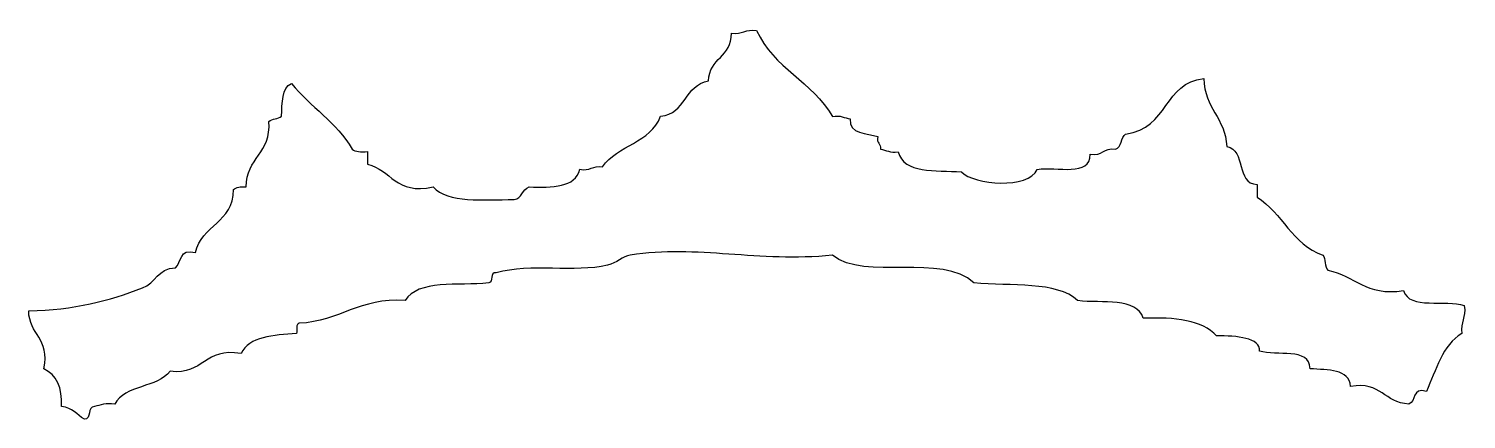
# Model space of a CAD drawing. Header units: centimetres. Extents: x -6.3 to 6.3, y -5.2 to 5.2.
# Drawn here: x 3.726 to 5.227, y 4.224 to 4.632 of the extents above; entities that cross this region are included whole.
import ezdxf

# ---------------------------------------------------------------- set-up
doc = ezdxf.new("R2010")
doc.units = ezdxf.units.CM
doc.header["$MEASUREMENT"] = 0
doc.layers.add('Layer 1', color=7, linetype='Continuous')

msp = doc.modelspace()

# ---------------------------------------------------------------- linework, layer by layer
at = {"layer": 'Layer 1'}
msp.add_open_spline([(4.45983, 4.62764), (4.46084, 4.602), (4.4362, 4.60198), (4.4361, 4.57747), (4.4361, 4.57747), (4.41078, 4.57377), (4.4125, 4.54299), (4.38593, 4.54053), (4.38593, 4.54053), (4.37574, 4.51288), (4.34053, 4.51026), (4.32523, 4.48775), (4.32523, 4.48775), (4.31502, 4.48915), (4.31234, 4.48304), (4.30147, 4.4851), (4.30147, 4.4851), (4.29705, 4.46579), (4.27295, 4.46613), (4.24869, 4.46663), (4.24869, 4.46663), (4.24126, 4.46441), (4.24144, 4.45454), (4.23287, 4.45343), (4.23287, 4.45343), (4.20043, 4.45354), (4.16395, 4.44959), (4.14841, 4.46663), (4.14841, 4.46663), (4.10909, 4.45811), (4.10491, 4.48473), (4.07978, 4.49039), (4.07978, 4.49039), (4.07978, 4.49478), (4.07978, 4.4992), (4.07978, 4.50359), (4.07978, 4.50359), (4.07327, 4.50325), (4.06708, 4.50319), (4.06393, 4.50624), (4.06393, 4.50624), (4.04774, 4.53402), (4.02011, 4.55037), (4.00059, 4.57485), (4.00059, 4.57485), (3.99011, 4.57038), (3.99088, 4.55464), (3.99003, 4.54053), (3.99003, 4.54053), (3.98656, 4.53783), (3.98032, 4.53794), (3.97683, 4.53526), (3.97683, 4.53526), (3.97966, 4.50163), (3.95323, 4.49727), (3.9531, 4.46663), (3.9531, 4.46663), (3.94699, 4.46748), (3.94297, 4.46621), (3.9399, 4.46398), (3.9399, 4.46398), (3.93985, 4.42884), (3.90646, 4.42704), (3.90032, 4.39799), (3.90032, 4.39799), (3.88302, 4.40299), (3.88601, 4.38767), (3.87921, 4.38214), (3.87921, 4.38214), (3.86082, 4.38209), (3.85878, 4.36563), (3.84489, 4.36103), (3.84489, 4.36103), (3.81047, 4.34793), (3.77308, 4.33783), (3.72614, 4.33727), (3.72614, 4.33727), (3.72619, 4.31182), (3.74868, 4.30877), (3.74199, 4.27657), (3.74199, 4.27657), (3.7548, 4.27003), (3.76146, 4.25736), (3.76046, 4.23699), (3.76046, 4.23699), (3.77178, 4.23601), (3.77636, 4.22826), (3.78419, 4.22379), (3.78419, 4.22379), (3.79221, 4.22371), (3.78676, 4.23707), (3.79472, 4.23699), (3.79472, 4.23699), (3.80104, 4.2386), (3.80676, 4.2408), (3.81586, 4.23964), (3.81586, 4.23964), (3.82666, 4.25964), (3.86052, 4.25657), (3.87391, 4.27396), (3.87391, 4.27396), (3.90918, 4.26946), (3.90979, 4.29965), (3.94781, 4.29243), (3.94781, 4.29243), (3.95599, 4.31066), (3.9816, 4.3114), (4.00586, 4.31354), (4.00586, 4.31354), (4.00634, 4.31748), (4.00493, 4.32328), (4.00851, 4.3241), (4.00851, 4.3241), (4.05135, 4.32614), (4.07114, 4.35122), (4.11934, 4.34783), (4.11934, 4.34783), (4.13236, 4.37), (4.17453, 4.36304), (4.20644, 4.3663), (4.20644, 4.3663), (4.21189, 4.36701), (4.20708, 4.37799), (4.21438, 4.37686), (4.21438, 4.37686), (4.25023, 4.38702), (4.29614, 4.37678), (4.33051, 4.38477), (4.33051, 4.38477), (4.34041, 4.38707), (4.34615, 4.39403), (4.35424, 4.39533), (4.35424, 4.39533), (4.42435, 4.4065), (4.48817, 4.38713), (4.56538, 4.39533), (4.56538, 4.39533), (4.59896, 4.36776), (4.68026, 4.39787), (4.71318, 4.36631), (4.71318, 4.36631), (4.75173, 4.36263), (4.79973, 4.3684), (4.82139, 4.34784), (4.82139, 4.34784), (4.84729, 4.34472), (4.88296, 4.35133), (4.89002, 4.32937), (4.89002, 4.32937), (4.92285, 4.33053), (4.95162, 4.32762), (4.96656, 4.3109), (4.96656, 4.3109), (4.98757, 4.31124), (5.01236, 4.30884), (5.01141, 4.29505), (5.01141, 4.29505), (5.02906, 4.28894), (5.06359, 4.29971), (5.06419, 4.27658), (5.06419, 4.27658), (5.08298, 4.27512), (5.10467, 4.27658), (5.10644, 4.25811), (5.10644, 4.25811), (5.13851, 4.26377), (5.14174, 4.24062), (5.16714, 4.23964), (5.16714, 4.23964), (5.17529, 4.24207), (5.17032, 4.25761), (5.18561, 4.25284), (5.18561, 4.25284), (5.19588, 4.27514), (5.20215, 4.30139), (5.22255, 4.31354), (5.22255, 4.31354), (5.22107, 4.32561), (5.22723, 4.33), (5.2252, 4.34259), (5.2252, 4.34259), (5.20604, 4.34981), (5.16736, 4.33754), (5.16186, 4.35841), (5.16186, 4.35841), (5.1218, 4.3518), (5.11111, 4.37455), (5.08267, 4.37952), (5.08267, 4.37952), (5.07902, 4.38288), (5.08106, 4.39198), (5.0774, 4.39534), (5.0774, 4.39534), (5.04541, 4.40645), (5.03528, 4.43945), (5.00877, 4.45604), (5.00877, 4.45604), (5.00877, 4.46043), (5.00877, 4.46485), (5.00877, 4.46924), (5.00877, 4.46924), (4.98612, 4.47032), (4.9976, 4.50557), (4.97713, 4.50882), (4.97713, 4.50882), (4.97578, 4.53914), (4.95361, 4.54867), (4.95337, 4.58007), (4.95337, 4.58007), (4.91135, 4.57597), (4.91667, 4.52797), (4.87156, 4.52199), (4.87156, 4.52199), (4.86622, 4.51855), (4.86791, 4.50802), (4.861, 4.50617), (4.861, 4.50617), (4.84817, 4.50845), (4.84743, 4.4986), (4.83462, 4.50088), (4.83462, 4.50088), (4.83481, 4.47694), (4.79985, 4.48815), (4.77919, 4.48503), (4.77919, 4.48503), (4.7699, 4.46407), (4.71357, 4.46878), (4.7, 4.48238), (4.7, 4.48238), (4.67296, 4.48436), (4.63965, 4.4801), (4.63404, 4.50349), (4.63404, 4.50349), (4.62547, 4.50196), (4.62174, 4.50529), (4.61557, 4.50614), (4.61557, 4.50614), (4.61665, 4.51249), (4.61073, 4.51188), (4.61292, 4.51934), (4.61292, 4.51934), (4.60117, 4.52341), (4.58307, 4.52117), (4.58387, 4.53781), (4.58387, 4.53781), (4.57768, 4.53866), (4.57397, 4.54199), (4.5654, 4.54046), (4.5654, 4.54046), (4.54497, 4.57634), (4.50351, 4.59118), (4.48624, 4.63021), (4.48624, 4.63021), (4.47467, 4.63214), (4.47134, 4.62579), (4.45983, 4.62764)], degree=3, knots=[0, 0, 0, 0, 0.0153846, 0.0153846, 0.0153846, 0.0153846, 0.0307692, 0.0307692, 0.0307692, 0.0307692, 0.0461538, 0.0461538, 0.0461538, 0.0461538, 0.0615385, 0.0615385, 0.0615385, 0.0615385, 0.0769231, 0.0769231, 0.0769231, 0.0769231, 0.0923077, 0.0923077, 0.0923077, 0.0923077, 0.1076923, 0.1076923, 0.1076923, 0.1076923, 0.1230769, 0.1230769, 0.1230769, 0.1230769, 0.1384615, 0.1384615, 0.1384615, 0.1384615, 0.1538462, 0.1538462, 0.1538462, 0.1538462, 0.1692308, 0.1692308, 0.1692308, 0.1692308, 0.1846154, 0.1846154, 0.1846154, 0.1846154, 0.2, 0.2, 0.2, 0.2, 0.2153846, 0.2153846, 0.2153846, 0.2153846, 0.2307692, 0.2307692, 0.2307692, 0.2307692, 0.2461538, 0.2461538, 0.2461538, 0.2461538, 0.2615385, 0.2615385, 0.2615385, 0.2615385, 0.2769231, 0.2769231, 0.2769231, 0.2769231, 0.2923077, 0.2923077, 0.2923077, 0.2923077, 0.3076923, 0.3076923, 0.3076923, 0.3076923, 0.3230769, 0.3230769, 0.3230769, 0.3230769, 0.3384615, 0.3384615, 0.3384615, 0.3384615, 0.3538462, 0.3538462, 0.3538462, 0.3538462, 0.3692308, 0.3692308, 0.3692308, 0.3692308, 0.3846154, 0.3846154, 0.3846154, 0.3846154, 0.4, 0.4, 0.4, 0.4, 0.4153846, 0.4153846, 0.4153846, 0.4153846, 0.4307692, 0.4307692, 0.4307692, 0.4307692, 0.4461538, 0.4461538, 0.4461538, 0.4461538, 0.4615385, 0.4615385, 0.4615385, 0.4615385, 0.4769231, 0.4769231, 0.4769231, 0.4769231, 0.4923077, 0.4923077, 0.4923077, 0.4923077, 0.5076923, 0.5076923, 0.5076923, 0.5076923, 0.5230769, 0.5230769, 0.5230769, 0.5230769, 0.5384615, 0.5384615, 0.5384615, 0.5384615, 0.5538462, 0.5538462, 0.5538462, 0.5538462, 0.5692308, 0.5692308, 0.5692308, 0.5692308, 0.5846154, 0.5846154, 0.5846154, 0.5846154, 0.6, 0.6, 0.6, 0.6, 0.6153846, 0.6153846, 0.6153846, 0.6153846, 0.6307692, 0.6307692, 0.6307692, 0.6307692, 0.6461538, 0.6461538, 0.6461538, 0.6461538, 0.6615385, 0.6615385, 0.6615385, 0.6615385, 0.6769231, 0.6769231, 0.6769231, 0.6769231, 0.6923077, 0.6923077, 0.6923077, 0.6923077, 0.7076923, 0.7076923, 0.7076923, 0.7076923, 0.7230769, 0.7230769, 0.7230769, 0.7230769, 0.7384615, 0.7384615, 0.7384615, 0.7384615, 0.7538462, 0.7538462, 0.7538462, 0.7538462, 0.7692308, 0.7692308, 0.7692308, 0.7692308, 0.7846154, 0.7846154, 0.7846154, 0.7846154, 0.8, 0.8, 0.8, 0.8, 0.8153846, 0.8153846, 0.8153846, 0.8153846, 0.8307692, 0.8307692, 0.8307692, 0.8307692, 0.8461538, 0.8461538, 0.8461538, 0.8461538, 0.8615385, 0.8615385, 0.8615385, 0.8615385, 0.8769231, 0.8769231, 0.8769231, 0.8769231, 0.8923077, 0.8923077, 0.8923077, 0.8923077, 0.9076923, 0.9076923, 0.9076923, 0.9076923, 0.9230769, 0.9230769, 0.9230769, 0.9230769, 0.9384615, 0.9384615, 0.9384615, 0.9384615, 0.9538462, 0.9538462, 0.9538462, 0.9538462, 0.9692308, 0.9692308, 0.9692308, 0.9692308, 1, 1, 1, 1], dxfattribs=at)

doc.saveas('drawing.dxf')
